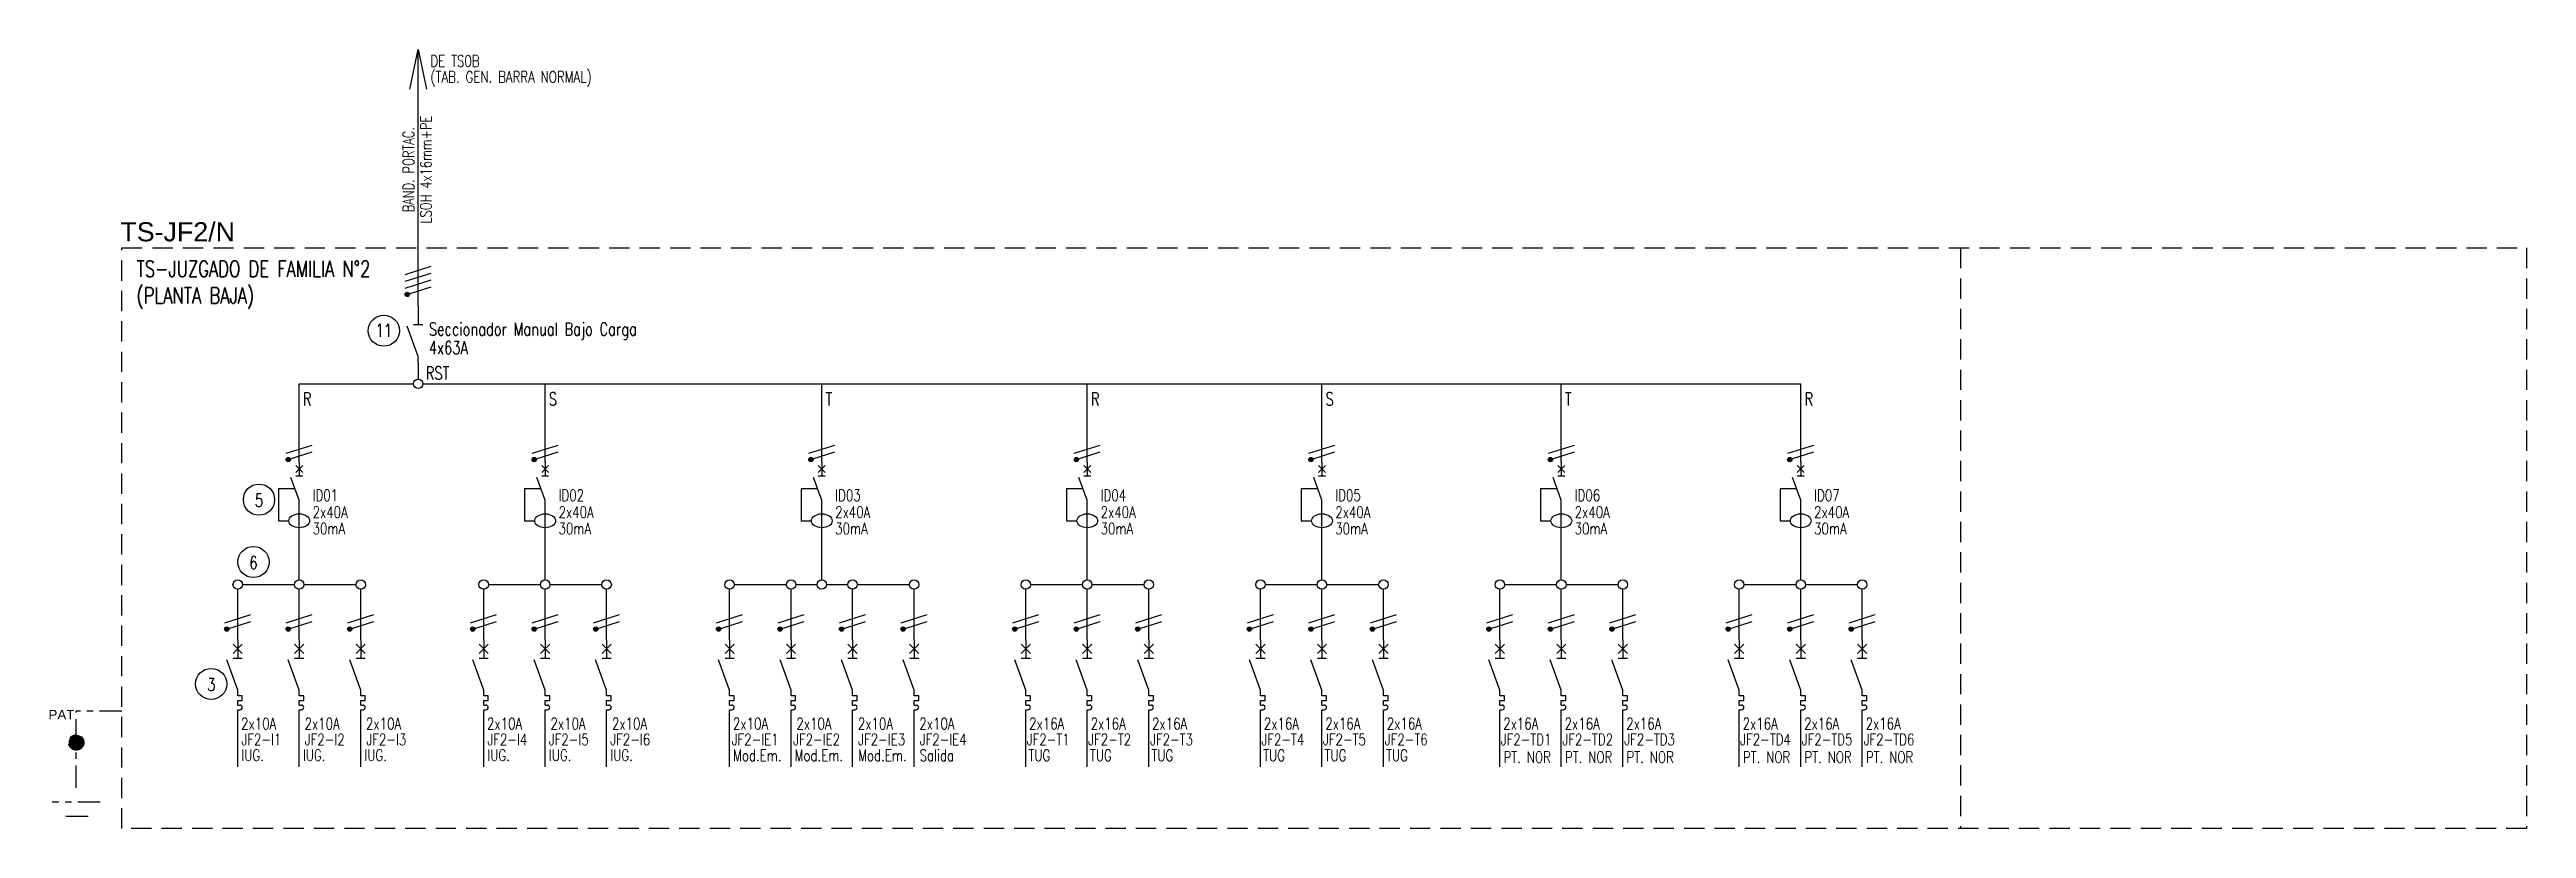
# Model space of a CAD drawing. Extents: x 3714.3 to 3753.1, y 1394.2 to 1406.4.
import ezdxf
from ezdxf.enums import TextEntityAlignment as Align

# ---------------------------------------------------------------- set-up
doc = ezdxf.new("R2010")
doc.units = 0
doc.linetypes.add('OCJ-ESQUEMAS UNIFILARES-CORREGIDOS IDO-REV.br$0$DASHED', pattern=[19.05, 12.7, -6.35])
doc.linetypes.add('OCJ-ESQUEMAS UNIFILARES-CORREGIDOS IDO-REV.br$0$EJE_5', pattern=[7.1, 5, -1, 0.1, -1])
for name, color, linetype in [('OCJ-ESQUEMAS UNIFILARES-CORREGIDOS IDO-REV.br$0$00-IE-CABLES', 10, 'Continuous'), ('OCJ-ESQUEMAS UNIFILARES-CORREGIDOS IDO-REV.br$0$01-ELE-APARATOS', 170, 'Continuous'), ('OCJ-ESQUEMAS UNIFILARES-CORREGIDOS IDO-REV.br$0$ELECTRIC', 4, 'Continuous'), ('OCJ-ESQUEMAS UNIFILARES-CORREGIDOS IDO-REV.br$0$PAT', 80, 'Continuous'), ('OCJ-ESQUEMAS UNIFILARES-CORREGIDOS IDO-REV.br$0$TEXTO', 7, 'Continuous')]:
    doc.layers.add(name, color=color, linetype=linetype)
doc.styles.add('OCJ-ESQUEMAS UNIFILARES-CORREGIDOS IDO-REV.br$0$ARIAL', font='Arial.ttf', dxfattribs={"height": 0.2})
doc.styles.add('OCJ-ESQUEMAS UNIFILARES-CORREGIDOS IDO-REV.br$0$Electricidad', font='ROMANS.SHX', dxfattribs={"width": 0.75, "height": 0.175})

# ---------------------------------------------------------------- blocks, each defined once
blk = doc.blocks.new('OCJ-ESQUEMAS UNIFILARES-CORREGIDOS IDO-REV.br$0$Unif-Interruptor-Dif')
for points in [[(-0.068, 0.11), (0.068, -0.025)], [(-0.068, -0.025), (0.068, 0.11)], [(0, 0.177), (0, -0.093)], [(-0.081, -0.343), (-0.405, -0.343), (-0.405, -0.97), (-0.202, -0.97)], [(0, -0.565), (-0.162, -0.121)], [(-0.068, -0.093), (0.068, -0.093)], [(0, -1.308), (0, -0.565)]]:
    blk.add_lwpolyline(points)
blk.add_ellipse((0, -0.97), major_axis=(0.203, 0), ratio=0.670814)
blk = doc.blocks.new('OCJ-ESQUEMAS UNIFILARES-CORREGIDOS IDO-REV.br$0$Unif-Interruptor-Term')
for p, q in [((0, -1.013), (0.045, -1.013)), ((0, -1.103), (0.045, -1.103))]:
    blk.add_line(p, q)
for points in [[(-0.09, 0.177), (0.09, -0.003)], [(-0.09, -0.003), (0.09, 0.177)], [(0, 0.267), (0, -0.093)], [(0, -0.72), (-0.215, -0.128)], [(-0.09, -0.093), (0.09, -0.093)], [(0, -0.833), (0, -0.72)], [(0, -0.923), (0.09, -0.923), (0.09, -0.833), (0, -0.833)], [(0, -1.013), (0, -0.923)], [(0, -1.215), (0, -1.103)]]:
    blk.add_lwpolyline(points)
blk.add_arc((0.045, -1.058), 0.045, 270, 90)
blk = doc.blocks.new('OCJ-ESQUEMAS UNIFILARES-CORREGIDOS IDO-REV.br$0$A$C7AFF483F')
for points in [[(0, 0.88), (0, 0.592)], [(0, 0.09), (-0.172, 0.564)], [(-0.072, 0.592), (0.072, 0.592)], [(0, 0), (0, 0.09)]]:
    blk.add_lwpolyline(points)

msp = doc.modelspace()

# ---------------------------------------------------------------- hatches: boundary and pattern name
at = {"layer": 'OCJ-ESQUEMAS UNIFILARES-CORREGIDOS IDO-REV.br$0$00-IE-CABLES'}
for points in [[(3719.88, 1402.575, 1), (3719.935, 1402.615, 1)], [(3718.019, 1399.992, 1), (3718.074, 1400.031, 1)], [(3721.866, 1399.992, 1), (3721.921, 1400.031, 1)], [(3726.194, 1399.992, 1), (3726.248, 1400.031, 1)], [(3730.345, 1399.992, 1), (3730.4, 1400.031, 1)], [(3734.016, 1399.992, 1), (3734.07, 1400.031, 1)], [(3737.761, 1399.992, 1), (3737.815, 1400.031, 1)], [(3741.505, 1399.992, 1), (3741.56, 1400.031, 1)], [(3717.057, 1397.339, 1), (3717.112, 1397.379, 1)], [(3718.019, 1397.339, 1), (3718.074, 1397.379, 1)], [(3718.981, 1397.339, 1), (3719.035, 1397.379, 1)], [(3720.904, 1397.339, 1), (3720.959, 1397.379, 1)], [(3721.866, 1397.339, 1), (3721.921, 1397.379, 1)], [(3722.828, 1397.339, 1), (3722.882, 1397.379, 1)], [(3724.751, 1397.339, 1), (3724.806, 1397.379, 1)], [(3725.713, 1397.339, 1), (3725.767, 1397.379, 1)], [(3726.675, 1397.339, 1), (3726.729, 1397.379, 1)], [(3727.636, 1397.339, 1), (3727.691, 1397.379, 1)], [(3729.384, 1397.339, 1), (3729.438, 1397.379, 1)], [(3730.345, 1397.339, 1), (3730.4, 1397.379, 1)], [(3731.307, 1397.339, 1), (3731.362, 1397.379, 1)], [(3733.054, 1397.339, 1), (3733.109, 1397.379, 1)], [(3734.016, 1397.339, 1), (3734.07, 1397.379, 1)], [(3734.978, 1397.339, 1), (3735.032, 1397.379, 1)], [(3736.799, 1397.339, 1), (3736.854, 1397.379, 1)], [(3737.761, 1397.339, 1), (3737.815, 1397.379, 1)], [(3738.722, 1397.339, 1), (3738.777, 1397.379, 1)], [(3740.544, 1397.339, 1), (3740.598, 1397.379, 1)], [(3741.505, 1397.339, 1), (3741.56, 1397.379, 1)], [(3742.467, 1397.339, 1), (3742.522, 1397.379, 1)]]:
    msp.add_hatch(color=256, dxfattribs=at).paths.add_polyline_path(points)
at = {"layer": 'OCJ-ESQUEMAS UNIFILARES-CORREGIDOS IDO-REV.br$0$PAT', "linetype": 'OCJ-ESQUEMAS UNIFILARES-CORREGIDOS IDO-REV.br$0$EJE_5', "ltscale": 0.07}
h = msp.add_hatch(color=256, dxfattribs=at)
h.paths.add_polyline_path([(3714.611, 1395.585), (3714.851, 1395.585, 1)])
h.paths.add_polyline_path([(3714.851, 1395.585), (3714.731, 1395.585), (3714.731, 1395.465, 0.414214)])
h.paths.add_polyline_path([(3714.731, 1395.585), (3714.611, 1395.585, 0.414214), (3714.731, 1395.465)])

# ---------------------------------------------------------------- linework, layer by layer
at = {"layer": 'OCJ-ESQUEMAS UNIFILARES-CORREGIDOS IDO-REV.br$0$00-IE-CABLES'}
for p, q in [((3720.079, 1402.413), (3720.079, 1406.428)), ((3720.079, 1401.533), (3720.079, 1401.272)), ((3718.218, 1399.971), (3718.218, 1401.198)), ((3718.218, 1401.198), (3720.005, 1401.198)), ((3720.152, 1401.198), (3741.704, 1401.198)), ((3722.065, 1399.971), (3722.065, 1401.198)), ((3726.392, 1399.971), (3726.392, 1401.198)), ((3730.544, 1399.971), (3730.544, 1401.198)), ((3734.215, 1399.971), (3734.215, 1401.198)), ((3737.959, 1399.971), (3737.959, 1401.198)), ((3741.704, 1399.971), (3741.704, 1401.198)), ((3718.218, 1398.129), (3718.218, 1398.931)), ((3722.065, 1398.129), (3722.065, 1398.931)), ((3726.392, 1398.129), (3726.392, 1398.931)), ((3730.544, 1398.129), (3730.544, 1398.931)), ((3734.215, 1398.129), (3734.215, 1398.931)), ((3737.959, 1398.129), (3737.959, 1398.931)), ((3741.704, 1398.129), (3741.704, 1398.931)), ((3717.256, 1397.193), (3717.256, 1397.981)), ((3717.33, 1398.055), (3718.144, 1398.055)), ((3718.218, 1397.193), (3718.218, 1397.981)), ((3718.292, 1398.055), (3719.105, 1398.055)), ((3719.18, 1397.193), (3719.18, 1397.981)), ((3721.103, 1397.193), (3721.103, 1397.981)), ((3721.177, 1398.055), (3721.991, 1398.055)), ((3722.065, 1397.193), (3722.065, 1397.981)), ((3722.139, 1398.055), (3722.952, 1398.055)), ((3723.026, 1397.193), (3723.026, 1397.981)), ((3724.95, 1397.193), (3724.95, 1397.981)), ((3725.024, 1398.055), (3725.837, 1398.055)), ((3725.911, 1397.193), (3725.911, 1397.981)), ((3725.986, 1398.055), (3726.318, 1398.055)), ((3726.466, 1398.055), (3726.799, 1398.055)), ((3726.873, 1397.193), (3726.873, 1397.981)), ((3726.947, 1398.055), (3727.761, 1398.055)), ((3727.835, 1397.193), (3727.835, 1397.981)), ((3729.582, 1397.193), (3729.582, 1397.981)), ((3729.656, 1398.055), (3730.47, 1398.055)), ((3730.544, 1397.193), (3730.544, 1397.981)), ((3730.618, 1398.055), (3731.431, 1398.055)), ((3731.506, 1397.193), (3731.506, 1397.981)), ((3733.253, 1397.193), (3733.253, 1397.981)), ((3733.327, 1398.055), (3734.14, 1398.055)), ((3734.215, 1397.193), (3734.215, 1397.981)), ((3734.289, 1398.055), (3735.102, 1398.055)), ((3735.176, 1397.193), (3735.176, 1397.981)), ((3736.998, 1397.193), (3736.998, 1397.981)), ((3737.072, 1398.055), (3737.885, 1398.055)), ((3737.959, 1397.193), (3737.959, 1397.981)), ((3738.033, 1398.055), (3738.847, 1398.055)), ((3738.921, 1397.193), (3738.921, 1397.981)), ((3740.742, 1397.193), (3740.742, 1397.981)), ((3740.816, 1398.055), (3741.63, 1398.055)), ((3741.704, 1397.193), (3741.704, 1397.981)), ((3741.778, 1398.055), (3742.592, 1398.055)), ((3742.666, 1397.193), (3742.666, 1397.981)), ((3717.256, 1395.205), (3717.256, 1396.007)), ((3718.218, 1395.205), (3718.218, 1396.007)), ((3719.18, 1395.205), (3719.18, 1396.007)), ((3721.103, 1395.205), (3721.103, 1396.007)), ((3722.065, 1395.205), (3722.065, 1396.007)), ((3723.026, 1395.205), (3723.026, 1396.007)), ((3724.95, 1395.205), (3724.95, 1396.007)), ((3725.911, 1395.205), (3725.911, 1396.007)), ((3726.873, 1395.205), (3726.873, 1396.007)), ((3727.835, 1395.205), (3727.835, 1396.007)), ((3729.582, 1395.205), (3729.582, 1396.007)), ((3730.544, 1395.205), (3730.544, 1396.007)), ((3731.506, 1395.205), (3731.506, 1396.007)), ((3733.253, 1395.205), (3733.253, 1396.007)), ((3734.215, 1395.205), (3734.215, 1396.007)), ((3735.176, 1395.205), (3735.176, 1396.007)), ((3736.998, 1395.205), (3736.998, 1396.007)), ((3737.959, 1395.205), (3737.959, 1396.007)), ((3738.921, 1395.205), (3738.921, 1396.007)), ((3740.742, 1395.205), (3740.742, 1396.007)), ((3741.704, 1395.205), (3741.704, 1396.007)), ((3742.666, 1395.205), (3742.666, 1396.007))]:
    msp.add_line(p, q, dxfattribs=at)
for points in [[(3719.948, 1405.81), (3720.079, 1406.428), (3720.21, 1405.81)], [(3719.875, 1402.909), (3720.282, 1403.038)], [(3719.875, 1402.801), (3720.282, 1402.93)], [(3719.875, 1402.693), (3720.282, 1402.822)], [(3719.94, 1402.605), (3720.282, 1402.714)], [(3718.014, 1400.109), (3718.421, 1400.238)], [(3721.861, 1400.109), (3722.268, 1400.238)], [(3726.189, 1400.109), (3726.596, 1400.238)], [(3730.34, 1400.109), (3730.747, 1400.238)], [(3734.011, 1400.109), (3734.418, 1400.238)], [(3737.756, 1400.109), (3738.163, 1400.238)], [(3741.501, 1400.109), (3741.908, 1400.238)], [(3718.079, 1400.022), (3718.421, 1400.13)], [(3721.925, 1400.022), (3722.268, 1400.13)], [(3726.253, 1400.022), (3726.596, 1400.13)], [(3730.405, 1400.022), (3730.747, 1400.13)], [(3734.075, 1400.022), (3734.418, 1400.13)], [(3737.82, 1400.022), (3738.163, 1400.13)], [(3741.565, 1400.022), (3741.908, 1400.13)], [(3717.053, 1397.457), (3717.46, 1397.586)], [(3717.117, 1397.369), (3717.46, 1397.478)], [(3718.014, 1397.457), (3718.421, 1397.586)], [(3718.079, 1397.369), (3718.421, 1397.478)], [(3718.976, 1397.457), (3719.383, 1397.586)], [(3719.04, 1397.369), (3719.383, 1397.478)], [(3720.899, 1397.457), (3721.306, 1397.586)], [(3720.964, 1397.369), (3721.306, 1397.478)], [(3721.861, 1397.457), (3722.268, 1397.586)], [(3721.925, 1397.369), (3722.268, 1397.478)], [(3722.823, 1397.457), (3723.23, 1397.586)], [(3722.887, 1397.369), (3723.23, 1397.478)], [(3724.746, 1397.457), (3725.153, 1397.586)], [(3724.811, 1397.369), (3725.153, 1397.478)], [(3725.708, 1397.457), (3726.115, 1397.586)], [(3725.772, 1397.369), (3726.115, 1397.478)], [(3726.67, 1397.457), (3727.077, 1397.586)], [(3726.734, 1397.369), (3727.077, 1397.478)], [(3727.631, 1397.457), (3728.038, 1397.586)], [(3727.696, 1397.369), (3728.038, 1397.478)], [(3729.379, 1397.457), (3729.786, 1397.586)], [(3729.443, 1397.369), (3729.786, 1397.478)], [(3730.34, 1397.457), (3730.747, 1397.586)], [(3730.405, 1397.369), (3730.747, 1397.478)], [(3731.302, 1397.457), (3731.709, 1397.586)], [(3731.366, 1397.369), (3731.709, 1397.478)], [(3733.049, 1397.457), (3733.456, 1397.586)], [(3733.114, 1397.369), (3733.456, 1397.478)], [(3734.011, 1397.457), (3734.418, 1397.586)], [(3734.075, 1397.369), (3734.418, 1397.478)], [(3734.973, 1397.457), (3735.38, 1397.586)], [(3735.037, 1397.369), (3735.38, 1397.478)], [(3736.794, 1397.457), (3737.201, 1397.586)], [(3736.858, 1397.369), (3737.201, 1397.478)], [(3737.756, 1397.457), (3738.163, 1397.586)], [(3737.82, 1397.369), (3738.163, 1397.478)], [(3738.717, 1397.457), (3739.124, 1397.586)], [(3738.782, 1397.369), (3739.124, 1397.478)], [(3740.539, 1397.457), (3740.946, 1397.586)], [(3740.603, 1397.369), (3740.946, 1397.478)], [(3741.501, 1397.457), (3741.908, 1397.586)], [(3741.565, 1397.369), (3741.908, 1397.478)], [(3742.462, 1397.457), (3742.869, 1397.586)], [(3742.527, 1397.369), (3742.869, 1397.478)]]:
    msp.add_lwpolyline(points, dxfattribs=at)
for centre, radius in [((3719.907, 1402.595), 0.0338), ((3720.079, 1401.198), 0.0741), ((3718.046, 1400.011), 0.0338), ((3721.893, 1400.011), 0.0338), ((3726.221, 1400.011), 0.0338), ((3730.373, 1400.011), 0.0338), ((3734.043, 1400.011), 0.0338), ((3737.788, 1400.011), 0.0338), ((3741.533, 1400.011), 0.0338), ((3717.256, 1398.055), 0.0741), ((3718.218, 1398.055), 0.0741), ((3719.18, 1398.055), 0.0741), ((3721.103, 1398.055), 0.0741), ((3722.065, 1398.055), 0.0741), ((3723.026, 1398.055), 0.0741), ((3724.95, 1398.055), 0.0741), ((3725.911, 1398.055), 0.0741), ((3726.392, 1398.055), 0.0741), ((3726.873, 1398.055), 0.0741), ((3727.835, 1398.055), 0.0741), ((3729.582, 1398.055), 0.0741), ((3730.544, 1398.055), 0.0741), ((3731.506, 1398.055), 0.0741), ((3733.253, 1398.055), 0.0741), ((3734.215, 1398.055), 0.0741), ((3735.176, 1398.055), 0.0741), ((3736.998, 1398.055), 0.0741), ((3737.959, 1398.055), 0.0741), ((3738.921, 1398.055), 0.0741), ((3740.742, 1398.055), 0.0741), ((3741.704, 1398.055), 0.0741), ((3742.666, 1398.055), 0.0741), ((3717.085, 1397.359), 0.0338), ((3718.046, 1397.359), 0.0338), ((3719.008, 1397.359), 0.0338), ((3720.932, 1397.359), 0.0338), ((3721.893, 1397.359), 0.0338), ((3722.855, 1397.359), 0.0338), ((3724.778, 1397.359), 0.0338), ((3725.74, 1397.359), 0.0338), ((3726.702, 1397.359), 0.0338), ((3727.664, 1397.359), 0.0338), ((3729.411, 1397.359), 0.0338), ((3730.373, 1397.359), 0.0338), ((3731.334, 1397.359), 0.0338), ((3733.081, 1397.359), 0.0338), ((3734.043, 1397.359), 0.0338), ((3735.005, 1397.359), 0.0338), ((3736.826, 1397.359), 0.0338), ((3737.788, 1397.359), 0.0338), ((3738.75, 1397.359), 0.0338), ((3740.571, 1397.359), 0.0338), ((3741.533, 1397.359), 0.0338), ((3742.494, 1397.359), 0.0338)]:
    msp.add_circle(centre, radius, dxfattribs=at)
at = {"layer": 'OCJ-ESQUEMAS UNIFILARES-CORREGIDOS IDO-REV.br$0$ELECTRIC', "linetype": 'OCJ-ESQUEMAS UNIFILARES-CORREGIDOS IDO-REV.br$0$DASHED', "ltscale": 0.025}
msp.add_lwpolyline([(3715.446, 1403.323), (3753.055, 1403.323), (3753.055, 1394.238), (3715.446, 1394.238)], close=True, dxfattribs=at)
msp.add_lwpolyline([(3744.201, 1403.323), (3744.201, 1394.238)], dxfattribs=at)
at = {"layer": 'OCJ-ESQUEMAS UNIFILARES-CORREGIDOS IDO-REV.br$0$PAT', "linetype": 'OCJ-ESQUEMAS UNIFILARES-CORREGIDOS IDO-REV.br$0$EJE_5', "ltscale": 0.07}
for p, q in [((3715.446, 1396.072), (3714.731, 1396.072)), ((3714.731, 1395.601), (3714.731, 1396.072)), ((3714.731, 1394.876), (3714.731, 1395.585)), ((3715.106, 1394.651), (3714.356, 1394.651)), ((3714.919, 1394.426), (3714.544, 1394.426))]:
    msp.add_line(p, q, dxfattribs=at)
msp.add_circle((3714.731, 1395.585), 0.12, dxfattribs=at)
msp.add_circle((3714.731, 1395.585), 0.12, dxfattribs=at)
at = {"layer": 'OCJ-ESQUEMAS UNIFILARES-CORREGIDOS IDO-REV.br$0$TEXTO'}
for centre in [(3719.541, 1402.028), (3717.589, 1399.384), (3717.502, 1398.408), (3716.842, 1396.5)]:
    msp.add_circle(centre, 0.244, dxfattribs=at)

# ---------------------------------------------------------------- block references
at = {"layer": 'OCJ-ESQUEMAS UNIFILARES-CORREGIDOS IDO-REV.br$0$01-ELE-APARATOS'}
msp.add_blockref('OCJ-ESQUEMAS UNIFILARES-CORREGIDOS IDO-REV.br$0$A$C7AFF483F', (3720.079, 1401.533), dxfattribs=at)
at = {"layer": 'OCJ-ESQUEMAS UNIFILARES-CORREGIDOS IDO-REV.br$0$01-ELE-APARATOS', "xscale": 0.7999999999999546, "yscale": 0.7999999999999546, "zscale": 0.7999999999999546}
for name, p in [('OCJ-ESQUEMAS UNIFILARES-CORREGIDOS IDO-REV.br$0$Unif-Interruptor-Dif', (3718.218, 1399.829)), ('OCJ-ESQUEMAS UNIFILARES-CORREGIDOS IDO-REV.br$0$Unif-Interruptor-Dif', (3722.065, 1399.829)), ('OCJ-ESQUEMAS UNIFILARES-CORREGIDOS IDO-REV.br$0$Unif-Interruptor-Dif', (3726.392, 1399.829)), ('OCJ-ESQUEMAS UNIFILARES-CORREGIDOS IDO-REV.br$0$Unif-Interruptor-Dif', (3730.544, 1399.829)), ('OCJ-ESQUEMAS UNIFILARES-CORREGIDOS IDO-REV.br$0$Unif-Interruptor-Dif', (3734.215, 1399.829)), ('OCJ-ESQUEMAS UNIFILARES-CORREGIDOS IDO-REV.br$0$Unif-Interruptor-Dif', (3737.959, 1399.829)), ('OCJ-ESQUEMAS UNIFILARES-CORREGIDOS IDO-REV.br$0$Unif-Interruptor-Dif', (3741.704, 1399.829)), ('OCJ-ESQUEMAS UNIFILARES-CORREGIDOS IDO-REV.br$0$Unif-Interruptor-Term', (3717.256, 1396.979)), ('OCJ-ESQUEMAS UNIFILARES-CORREGIDOS IDO-REV.br$0$Unif-Interruptor-Term', (3718.218, 1396.979)), ('OCJ-ESQUEMAS UNIFILARES-CORREGIDOS IDO-REV.br$0$Unif-Interruptor-Term', (3719.18, 1396.979)), ('OCJ-ESQUEMAS UNIFILARES-CORREGIDOS IDO-REV.br$0$Unif-Interruptor-Term', (3721.103, 1396.979)), ('OCJ-ESQUEMAS UNIFILARES-CORREGIDOS IDO-REV.br$0$Unif-Interruptor-Term', (3722.065, 1396.979)), ('OCJ-ESQUEMAS UNIFILARES-CORREGIDOS IDO-REV.br$0$Unif-Interruptor-Term', (3723.026, 1396.979)), ('OCJ-ESQUEMAS UNIFILARES-CORREGIDOS IDO-REV.br$0$Unif-Interruptor-Term', (3724.95, 1396.979)), ('OCJ-ESQUEMAS UNIFILARES-CORREGIDOS IDO-REV.br$0$Unif-Interruptor-Term', (3725.911, 1396.979)), ('OCJ-ESQUEMAS UNIFILARES-CORREGIDOS IDO-REV.br$0$Unif-Interruptor-Term', (3726.873, 1396.979)), ('OCJ-ESQUEMAS UNIFILARES-CORREGIDOS IDO-REV.br$0$Unif-Interruptor-Term', (3727.835, 1396.979)), ('OCJ-ESQUEMAS UNIFILARES-CORREGIDOS IDO-REV.br$0$Unif-Interruptor-Term', (3729.582, 1396.979)), ('OCJ-ESQUEMAS UNIFILARES-CORREGIDOS IDO-REV.br$0$Unif-Interruptor-Term', (3730.544, 1396.979)), ('OCJ-ESQUEMAS UNIFILARES-CORREGIDOS IDO-REV.br$0$Unif-Interruptor-Term', (3731.506, 1396.979)), ('OCJ-ESQUEMAS UNIFILARES-CORREGIDOS IDO-REV.br$0$Unif-Interruptor-Term', (3733.253, 1396.979)), ('OCJ-ESQUEMAS UNIFILARES-CORREGIDOS IDO-REV.br$0$Unif-Interruptor-Term', (3734.215, 1396.979)), ('OCJ-ESQUEMAS UNIFILARES-CORREGIDOS IDO-REV.br$0$Unif-Interruptor-Term', (3735.176, 1396.979)), ('OCJ-ESQUEMAS UNIFILARES-CORREGIDOS IDO-REV.br$0$Unif-Interruptor-Term', (3736.998, 1396.979)), ('OCJ-ESQUEMAS UNIFILARES-CORREGIDOS IDO-REV.br$0$Unif-Interruptor-Term', (3737.959, 1396.979)), ('OCJ-ESQUEMAS UNIFILARES-CORREGIDOS IDO-REV.br$0$Unif-Interruptor-Term', (3738.921, 1396.979)), ('OCJ-ESQUEMAS UNIFILARES-CORREGIDOS IDO-REV.br$0$Unif-Interruptor-Term', (3740.742, 1396.979)), ('OCJ-ESQUEMAS UNIFILARES-CORREGIDOS IDO-REV.br$0$Unif-Interruptor-Term', (3741.704, 1396.979)), ('OCJ-ESQUEMAS UNIFILARES-CORREGIDOS IDO-REV.br$0$Unif-Interruptor-Term', (3742.666, 1396.979))]:
    msp.add_blockref(name, p, dxfattribs=at)

# ---------------------------------------------------------------- texts
at = {"layer": 'OCJ-ESQUEMAS UNIFILARES-CORREGIDOS IDO-REV.br$0$TEXTO', "style": 'OCJ-ESQUEMAS UNIFILARES-CORREGIDOS IDO-REV.br$0$Electricidad', "width": 0.75}
for s, height, p in [('DE TS0B', 0.18, (3720.27, 1406.158)), ('(TAB. GEN. BARRA NORMAL)', 0.18, (3720.27, 1405.91)), ('TS-JUZGADO DE FAMILIA N°2', 0.25, (3715.674, 1402.872)), ('(PLANTA BAJA)', 0.25, (3715.674, 1402.455)), ('11', 0.2, (3719.413, 1401.934)), ('Seccionador Manual Bajo Carga', 0.2, (3720.246, 1401.953)), ('4x63A', 0.2, (3720.246, 1401.662)), ('RST', 0.2, (3720.197, 1401.266)), ('R', 0.2, (3718.275, 1400.86)), ('S', 0.2, (3722.122, 1400.86)), ('T', 0.2, (3726.45, 1400.86)), ('R', 0.2, (3730.601, 1400.86)), ('S', 0.2, (3734.272, 1400.86)), ('T', 0.2, (3738.017, 1400.86)), ('R', 0.2, (3741.762, 1400.86)), ('5', 0.2, (3717.525, 1399.274)), ('ID01', 0.18, (3718.427, 1399.363)), ('ID02', 0.18, (3722.274, 1399.363)), ('ID03', 0.18, (3726.601, 1399.363)), ('ID04', 0.18, (3730.753, 1399.363)), ('ID05', 0.18, (3734.423, 1399.363)), ('ID06', 0.18, (3738.168, 1399.363)), ('ID07', 0.18, (3741.913, 1399.363)), ('2x40A', 0.18, (3718.427, 1399.099)), ('30mA', 0.18, (3718.427, 1398.842)), ('2x40A', 0.18, (3722.274, 1399.099)), ('30mA', 0.18, (3722.274, 1398.842)), ('2x40A', 0.18, (3726.601, 1399.099)), ('30mA', 0.18, (3726.601, 1398.842)), ('2x40A', 0.18, (3730.753, 1399.099)), ('30mA', 0.18, (3730.753, 1398.842)), ('2x40A', 0.18, (3734.423, 1399.099)), ('30mA', 0.18, (3734.423, 1398.842)), ('2x40A', 0.18, (3738.168, 1399.099)), ('30mA', 0.18, (3738.168, 1398.842)), ('2x40A', 0.18, (3741.913, 1399.099)), ('30mA', 0.18, (3741.913, 1398.842)), ('6', 0.2, (3717.438, 1398.298)), ('3', 0.2, (3716.778, 1396.39)), ('2x10A', 0.18, (3717.309, 1395.789)), ('2x10A', 0.18, (3718.301, 1395.789)), ('2x10A', 0.18, (3719.263, 1395.789)), ('2x10A', 0.18, (3721.156, 1395.789)), ('2x10A', 0.18, (3722.148, 1395.789)), ('2x10A', 0.18, (3723.11, 1395.789)), ('2x10A', 0.18, (3725.003, 1395.789)), ('2x10A', 0.18, (3725.995, 1395.789)), ('2x10A', 0.18, (3726.956, 1395.789)), ('2x10A', 0.18, (3727.918, 1395.789)), ('2x16A', 0.18, (3729.635, 1395.789)), ('2x16A', 0.18, (3730.597, 1395.789)), ('2x16A', 0.18, (3731.558, 1395.789)), ('2x16A', 0.18, (3733.306, 1395.789)), ('2x16A', 0.18, (3734.267, 1395.789)), ('2x16A', 0.18, (3735.229, 1395.789)), ('2x16A', 0.18, (3737.05, 1395.789)), ('2x16A', 0.18, (3738.012, 1395.789)), ('2x16A', 0.18, (3738.974, 1395.789)), ('2x16A', 0.18, (3740.795, 1395.789)), ('2x16A', 0.18, (3741.757, 1395.789)), ('2x16A', 0.18, (3742.718, 1395.789)), ('JF2-I1', 0.18, (3717.313, 1395.541)), ('JF2-I2', 0.18, (3718.305, 1395.541)), ('JF2-I3', 0.18, (3719.267, 1395.541)), ('JF2-I4', 0.18, (3721.16, 1395.541)), ('JF2-I5', 0.18, (3722.122, 1395.541)), ('JF2-I6', 0.18, (3723.083, 1395.541)), ('JF2-IE1', 0.18, (3724.981, 1395.541)), ('JF2-IE2', 0.18, (3725.943, 1395.541)), ('JF2-IE3', 0.18, (3726.961, 1395.541)), ('JF2-IE4', 0.18, (3727.922, 1395.541)), ('JF2-T1', 0.18, (3729.597, 1395.541)), ('JF2-T2', 0.18, (3730.559, 1395.541)), ('JF2-T3', 0.18, (3731.527, 1395.541)), ('JF2-T4', 0.18, (3733.267, 1395.541)), ('JF2-T5', 0.18, (3734.23, 1395.541)), ('JF2-T6', 0.18, (3735.198, 1395.541)), ('JF2-TD1', 0.18, (3737.012, 1395.541)), ('JF2-TD2', 0.18, (3737.975, 1395.541)), ('JF2-TD3', 0.18, (3738.943, 1395.541)), ('JF2-TD4', 0.18, (3740.757, 1395.541)), ('JF2-TD5', 0.18, (3741.719, 1395.541)), ('JF2-TD6', 0.18, (3742.687, 1395.541)), ('IUG.', 0.18, (3717.313, 1395.295)), ('IUG.', 0.18, (3718.275, 1395.295)), ('IUG.', 0.18, (3719.237, 1395.295)), ('IUG.', 0.18, (3721.16, 1395.295)), ('IUG.', 0.18, (3722.122, 1395.295)), ('IUG.', 0.18, (3723.083, 1395.295)), ('Mod.Em.', 0.18, (3725.004, 1395.292)), ('Mod.Em.', 0.18, (3725.966, 1395.292)), ('Mod.Em.', 0.18, (3726.961, 1395.292)), ('Salida', 0.18, (3727.922, 1395.292)), ('TUG', 0.18, (3729.624, 1395.292)), ('TUG', 0.18, (3730.586, 1395.292)), ('TUG', 0.18, (3731.548, 1395.292)), ('TUG', 0.18, (3733.295, 1395.292)), ('TUG', 0.18, (3734.256, 1395.292)), ('TUG', 0.18, (3735.218, 1395.292)), ('PT. NOR', 0.18, (3737.055, 1395.264)), ('PT. NOR', 0.18, (3738.016, 1395.264)), ('PT. NOR', 0.18, (3738.978, 1395.264)), ('PT. NOR', 0.18, (3740.799, 1395.264)), ('PT. NOR', 0.18, (3741.761, 1395.264)), ('PT. NOR', 0.18, (3742.723, 1395.264))]:
    msp.add_text(s, height=height, dxfattribs=at).set_placement(p)
for s, p in [('BAND. PORTAC.', (3720.014, 1404.547)), ('LSOH 4x16mm+PE', (3720.288, 1404.549))]:
    msp.add_text(s, height=0.175, rotation=90, dxfattribs=at).set_placement(p, align=Align.CENTER)
at = {"layer": 'OCJ-ESQUEMAS UNIFILARES-CORREGIDOS IDO-REV.br$0$TEXTO', "style": 'OCJ-ESQUEMAS UNIFILARES-CORREGIDOS IDO-REV.br$0$ARIAL'}
for s, height, p in [('TS-JF2/N', 0.3, (3715.421, 1403.426)), ('PAT', 0.15, (3714.295, 1395.944))]:
    msp.add_text(s, height=height, dxfattribs=at).set_placement(p)

doc.saveas('drawing.dxf')
